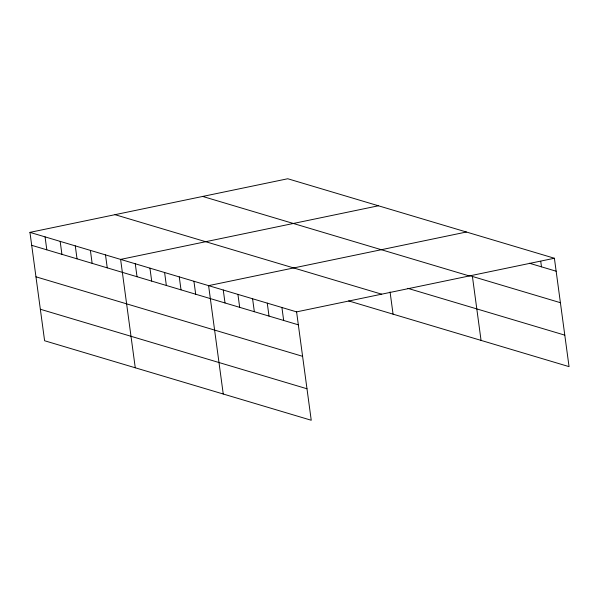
<?xml version="1.0" encoding="UTF-8"?>
<svg xmlns="http://www.w3.org/2000/svg" width="599" height="599" viewBox="0 0 599 599"><rect width="100%" height="100%" fill="white"/><g stroke="black" fill="none" stroke-linecap="round" stroke-linejoin="round"><path stroke-width="0.9" d="M29.95 232.367L296.587 311.877L311.24 420.251L44.603 340.749L29.95 232.367L287.76 178.749L554.397 258.251L569.05 366.633L348.633 300.908M378.418 205.779L120.609 259.404L135.262 367.779M466.404 232.015L208.594 285.641L223.247 394.015M296.587 311.877L554.397 258.251M529.404 263.231L556.149 271.205M468.965 275.428L560.402 302.697M202.679 196.442L469.316 275.952M407.792 288.329L564.79 335.141M115.03 214.674L381.668 294.184M31.702 245.32L298.339 324.83M35.962 276.813L302.592 356.315M40.343 309.256L306.98 388.766M540.732 261.284L541.481 266.832M472.416 276.461L481.057 340.397M390.061 291.93L393.071 314.153M281.919 307.504L283.671 320.458M267.259 303.131L269.011 316.085M252.591 298.759L254.343 311.705M237.93 294.386L239.675 307.332M223.262 290.013L225.014 302.959M193.934 281.268L195.686 294.214M179.266 276.895L181.018 289.841M164.605 272.523L166.35 285.468M149.937 268.15L151.689 281.096M135.269 263.777L137.021 276.723M105.499 254.897L107.251 267.843M90.389 250.389L92.141 263.343M75.279 245.882L77.031 258.835M60.17 241.382L61.922 254.328M45.06 236.875L46.812 249.82"/></g></svg>
